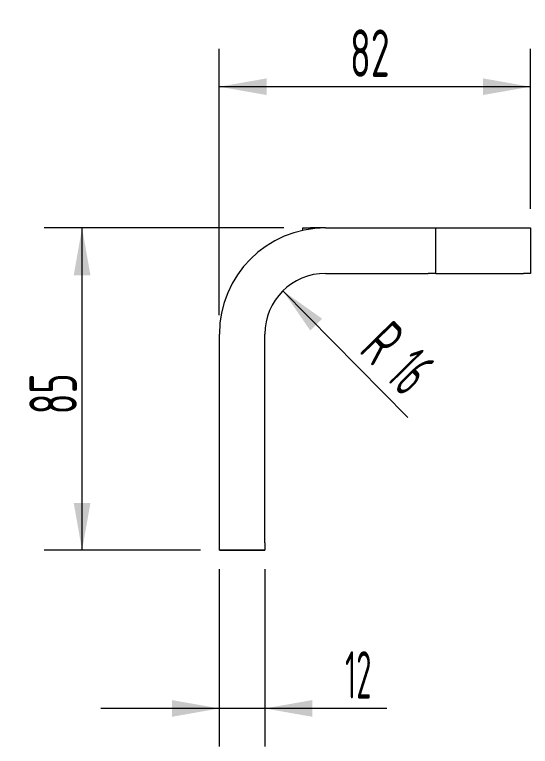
# Model space of a CAD drawing. Header units: millimetres. Extents: x 0 to 841, y 0 to 594.
# Drawn here: x 499.82 to 527.02, y 95.15 to 133.74 of the extents above; entities that cross this region are included whole.
import ezdxf

# ---------------------------------------------------------------- set-up
doc = ezdxf.new("R2010")
doc.units = ezdxf.units.MM
doc.layers.add('1', color=7, linetype='Continuous', true_color=0xffffff)
doc.layers.add('106', color=7, linetype='Continuous', true_color=0xffffff)
doc.styles.add('iso-1', font='isocp.shx')
doc.dimstyles.get("Standard").update_dxf_attribs({"dimtxt": 0.18, "dimasz": 0.18, "dimexe": 0.18, "dimexo": 0.0625, "dimgap": 0.09, "dimtad": 0, "dimtih": 1, "dimtoh": 1, "dimdec": 4, "dimzin": 0, "dimdsep": 46, "dimtxsty": 'Standard', "dimcen": 0.09, "dimadec": 0, "dimazin": 0, "dimtfac": 1, "dimtdec": 4, "dimtofl": 0, "dimtmove": 0, "dimatfit": 3, "dimfxl": 1, "dimtolj": 1, "dimtzin": 0, "dimarcsym": 0})

# ---------------------------------------------------------------- blocks, each defined once
blk = doc.blocks.new('_U131')
at = {"layer": '1', "color": 3, "lineweight": 13}
for p, q in [((510.615, 104.495), (510.615, 95.154)), ((513.015, 104.495), (513.015, 95.154)), ((519.447, 97.154), (504.365, 97.154))]:
    blk.add_line(p, q, dxfattribs=at)
at = {"layer": '1', "color": 3, "lineweight": 25}
for points in [[(510.615, 97.154), (508.115, 96.713), (508.115, 97.594)], [(513.015, 97.154), (515.515, 97.594), (515.515, 96.713)]]:
    blk.add_solid(points, dxfattribs=at)
at = {"layer": '1', "color": 2, "linetype": 'Continuous', "lineweight": 18, "insert": (517.246, 97.674), "char_height": 2.5, "attachment_point": 7, "line_spacing_factor": 0.963855, "style": 'iso-1'}
blk.add_mtext('\\W0.5232;12', dxfattribs=at)
blk = doc.blocks.new('_U162')
at = {"layer": '1', "color": 3, "lineweight": 13}
for p, q in [((514.015, 122.495), (501.378, 122.495)), ((503.378, 105.495), (503.378, 122.495)), ((509.615, 105.495), (501.378, 105.495))]:
    blk.add_line(p, q, dxfattribs=at)
at = {"layer": '1', "color": 3, "lineweight": 25}
for points in [[(503.378, 122.495), (503.819, 119.995), (502.937, 119.995)], [(503.378, 105.495), (502.937, 107.995), (503.819, 107.995)]]:
    blk.add_solid(points, dxfattribs=at)
at = {"layer": '1', "color": 2, "linetype": 'Continuous', "lineweight": 18, "insert": (503.103, 112.664), "char_height": 2.5, "attachment_point": 7, "rotation": 90, "line_spacing_factor": 0.963855, "style": 'iso-1'}
blk.add_mtext('\\W0.6474;85', dxfattribs=at)
blk = doc.blocks.new('_U235')
at = {"layer": '1', "color": 3, "lineweight": 13}
for p, q in [((510.615, 117.895), (510.615, 131.942)), ((527.015, 123.495), (527.015, 131.942)), ((527.015, 129.942), (510.615, 129.942))]:
    blk.add_line(p, q, dxfattribs=at)
at = {"layer": '1', "color": 3, "lineweight": 25}
for points in [[(510.615, 129.942), (513.115, 130.382), (513.115, 129.501)], [(527.015, 129.942), (524.515, 129.501), (524.515, 130.382)]]:
    blk.add_solid(points, dxfattribs=at)
at = {"layer": '1', "color": 2, "linetype": 'Continuous', "lineweight": 18, "insert": (517.505, 130.462), "char_height": 2.5, "attachment_point": 7, "line_spacing_factor": 0.963855, "style": 'iso-1'}
blk.add_mtext('\\W0.6474;82', dxfattribs=at)
blk = doc.blocks.new('_U269')
at = {"layer": '1', "color": 3, "lineweight": 13}
blk.add_line((513.971, 119.175), (520.551, 112.49), dxfattribs=at)
at = {"layer": '1', "color": 3, "lineweight": 25}
blk.add_solid([(513.971, 119.175), (516.039, 117.703), (515.41, 117.084)], dxfattribs=at)
at = {"layer": '1', "color": 2, "linetype": 'Continuous', "lineweight": 18, "char_height": 2.5, "attachment_point": 7, "rotation": 314.5418, "line_spacing_factor": 0.963855, "style": 'iso-1'}
for s, insert in [('\\W0.6380;R', (517.921, 115.99)), ('\\W0.5232;16', (519.337, 114.551))]:
    blk.add_mtext(s, dxfattribs=dict(at, insert=insert))

msp = doc.modelspace()

# ---------------------------------------------------------------- linework, layer by layer
at = {"layer": '106', "color": 7, "linetype": 'Continuous', "lineweight": 18}
for p, q in [((515.0154585, 122.4946242), (515.4154585, 122.4946242)), ((515.0154585, 122.3645367), (515.0154585, 122.4946242)), ((516.2154491, 122.4946242), (515.4154585, 122.4946242)), ((516.2154585, 122.4946242), (521.6302937, 122.4946242)), ((521.6302937, 122.4946242), (522.0291948, 122.4946242)), ((522.0291948, 122.4946242), (526.6450881, 122.4946242)), ((526.6450881, 122.4946242), (527.0154585, 122.4946242)), ((527.0154585, 122.4946242), (527.0154585, 120.0946242)), ((516.2154585, 120.0946242), (521.6302937, 120.0946242)), ((522.0291948, 120.0946242), (521.6302937, 120.0946242)), ((522.0291948, 120.0946242), (526.6450881, 120.0946242)), ((527.0154585, 120.0946242), (526.6450881, 120.0946242)), ((510.6154585, 105.8946242), (510.6154585, 116.8946242)), ((513.0154585, 105.8946242), (513.0154585, 116.8946242)), ((510.6154585, 105.4946242), (510.6154585, 105.8946242)), ((513.0154585, 105.8946242), (513.0154585, 105.4946242)), ((513.0154585, 105.4946242), (510.6154585, 105.4946242))]:
    msp.add_line(p, q, dxfattribs=at)
at = {"layer": '106', "color": 6, "linetype": 'Continuous', "lineweight": 13}
for p, q in [((515.0154585, 122.3645367), (515.0154585, 122.4946242)), ((522.0154585, 122.4946242), (522.0154585, 120.0946242)), ((510.6154585, 105.4946242), (513.0154585, 105.4946242))]:
    msp.add_line(p, q, dxfattribs=at)
at = {"layer": '106', "color": 7, "linetype": 'Continuous', "lineweight": 18}
for radius in [5.6, 3.2]:
    msp.add_arc((516.2154585, 116.8946242), radius, 90, 180, dxfattribs=at)

# ---------------------------------------------------------------- dimensions: what is measured, and where the dimension line sits
at = {"layer": '1', "color": 2, "linetype": 'Continuous', "lineweight": 18}
for base, p1, p2, angle, text, override, picture, middle in [((527.0154585, 129.9415051), (510.6154585, 116.005178), (527.0154585, 122.4946242), 180, '\\C2;82', {"dimtxt": 2.5, "dimasz": 2.5, "dimexe": 2, "dimexo": 1, "dimgap": 1.25, "dimtad": 1, "dimtih": 0, "dimtoh": 0, "dimdec": 0, "dimlfac": 1, "dimzin": 8, "dimdsep": 44, "dimlunit": 2, "dimpost": '', "dimtxsty": 'iso-1', "dimsah": 1, "dimse1": 0, "dimse2": 0, "dimsd1": 0, "dimsd2": 0, "dimclrd": 3, "dimclre": 3, "dimclrt": 2, "dimtol": 0, "dimtm": -0.1, "dimtfac": 0.8, "dimtdec": 2, "dimtofl": 1, "dimtmove": 0, "dimtzin": 8, "dimlwd": 13, "dimlwe": 13}, '_U235', (518.8154585, 129.9415051)), ((503.378302, 122.4946242), (510.6154585, 105.4946242), (515.0154585, 122.4946242), 90, '\\C2;85', {"dimtxt": 2.5, "dimasz": 2.5, "dimexe": 2, "dimexo": 1, "dimgap": 1.25, "dimtad": 1, "dimtih": 0, "dimtoh": 0, "dimdec": 1, "dimlfac": 1, "dimzin": 8, "dimdsep": 44, "dimlunit": 2, "dimpost": '', "dimtxsty": 'iso-1', "dimsah": 1, "dimse1": 0, "dimse2": 0, "dimsd1": 0, "dimsd2": 0, "dimclrd": 3, "dimclre": 3, "dimclrt": 2, "dimtol": 0, "dimtm": -0.1, "dimtfac": 0.8, "dimtdec": 2, "dimtofl": 1, "dimtmove": 0, "dimtzin": 8, "dimlwd": 13, "dimlwe": 13}, '_U162', (503.378302, 113.9946242))]:
    dim = msp.add_linear_dim(base=base, p1=p1, p2=p2, angle=angle, text=text, dimstyle='Standard', override=override, dxfattribs=at)
    dim.commit()
    dim.dimension.update_dxf_attribs({"geometry": picture, "text_midpoint": middle, "dimtype": 160})
dim = msp.add_radius_dim(center=(516.2154585, 116.8946242), mpoint=(513.9708847, 119.1753891), text='R\\C2;16', dimstyle='Standard', override={"dimtxt": 2.5, "dimasz": 2.5, "dimexe": 2, "dimexo": 1, "dimgap": 1.25, "dimtad": 1, "dimtih": 0, "dimtoh": 0, "dimdec": 0, "dimlfac": 1, "dimzin": 8, "dimdsep": 44, "dimlunit": 2, "dimpost": '', "dimtxsty": 'iso-1', "dimsah": 1, "dimse1": 0, "dimse2": 0, "dimsd1": 0, "dimsd2": 0, "dimclrd": 3, "dimclre": 3, "dimclrt": 2, "dimtol": 0, "dimtm": -0.1, "dimtfac": 0.8, "dimtdec": 2, "dimtmove": 0, "dimatfit": 2, "dimtzin": 8, "dimlwd": 13, "dimlwe": 13}, dxfattribs=at)
dim.commit()
dim.dimension.update_dxf_attribs({"geometry": '_U269', "text_midpoint": (521.8221367, 115.7942956), "dimtype": 164})
dim = msp.add_linear_dim(base=(513.0154585, 97.1536049), p1=(510.6154585, 105.4946242), p2=(513.0154585, 105.4946242), text='\\C2;12', dimstyle='Standard', override={"dimtxt": 2.5, "dimasz": 2.5, "dimexe": 2, "dimexo": 1, "dimgap": 1.25, "dimtad": 1, "dimtih": 1, "dimtoh": 0, "dimdec": 0, "dimlfac": 1, "dimzin": 8, "dimdsep": 44, "dimlunit": 2, "dimpost": '', "dimtxsty": 'iso-1', "dimsah": 1, "dimse1": 0, "dimse2": 0, "dimsd1": 0, "dimsd2": 0, "dimclrd": 3, "dimclre": 3, "dimclrt": 2, "dimtol": 0, "dimtm": -0.1, "dimtfac": 0.8, "dimtdec": 2, "dimtofl": 1, "dimtmove": 0, "dimtzin": 8, "dimlwd": 13, "dimlwe": 13}, dxfattribs=at)
dim.commit()
dim.dimension.update_dxf_attribs({"geometry": '_U131', "text_midpoint": (521.3487919, 97.1536049), "dimtype": 160})

doc.saveas('drawing.dxf')
